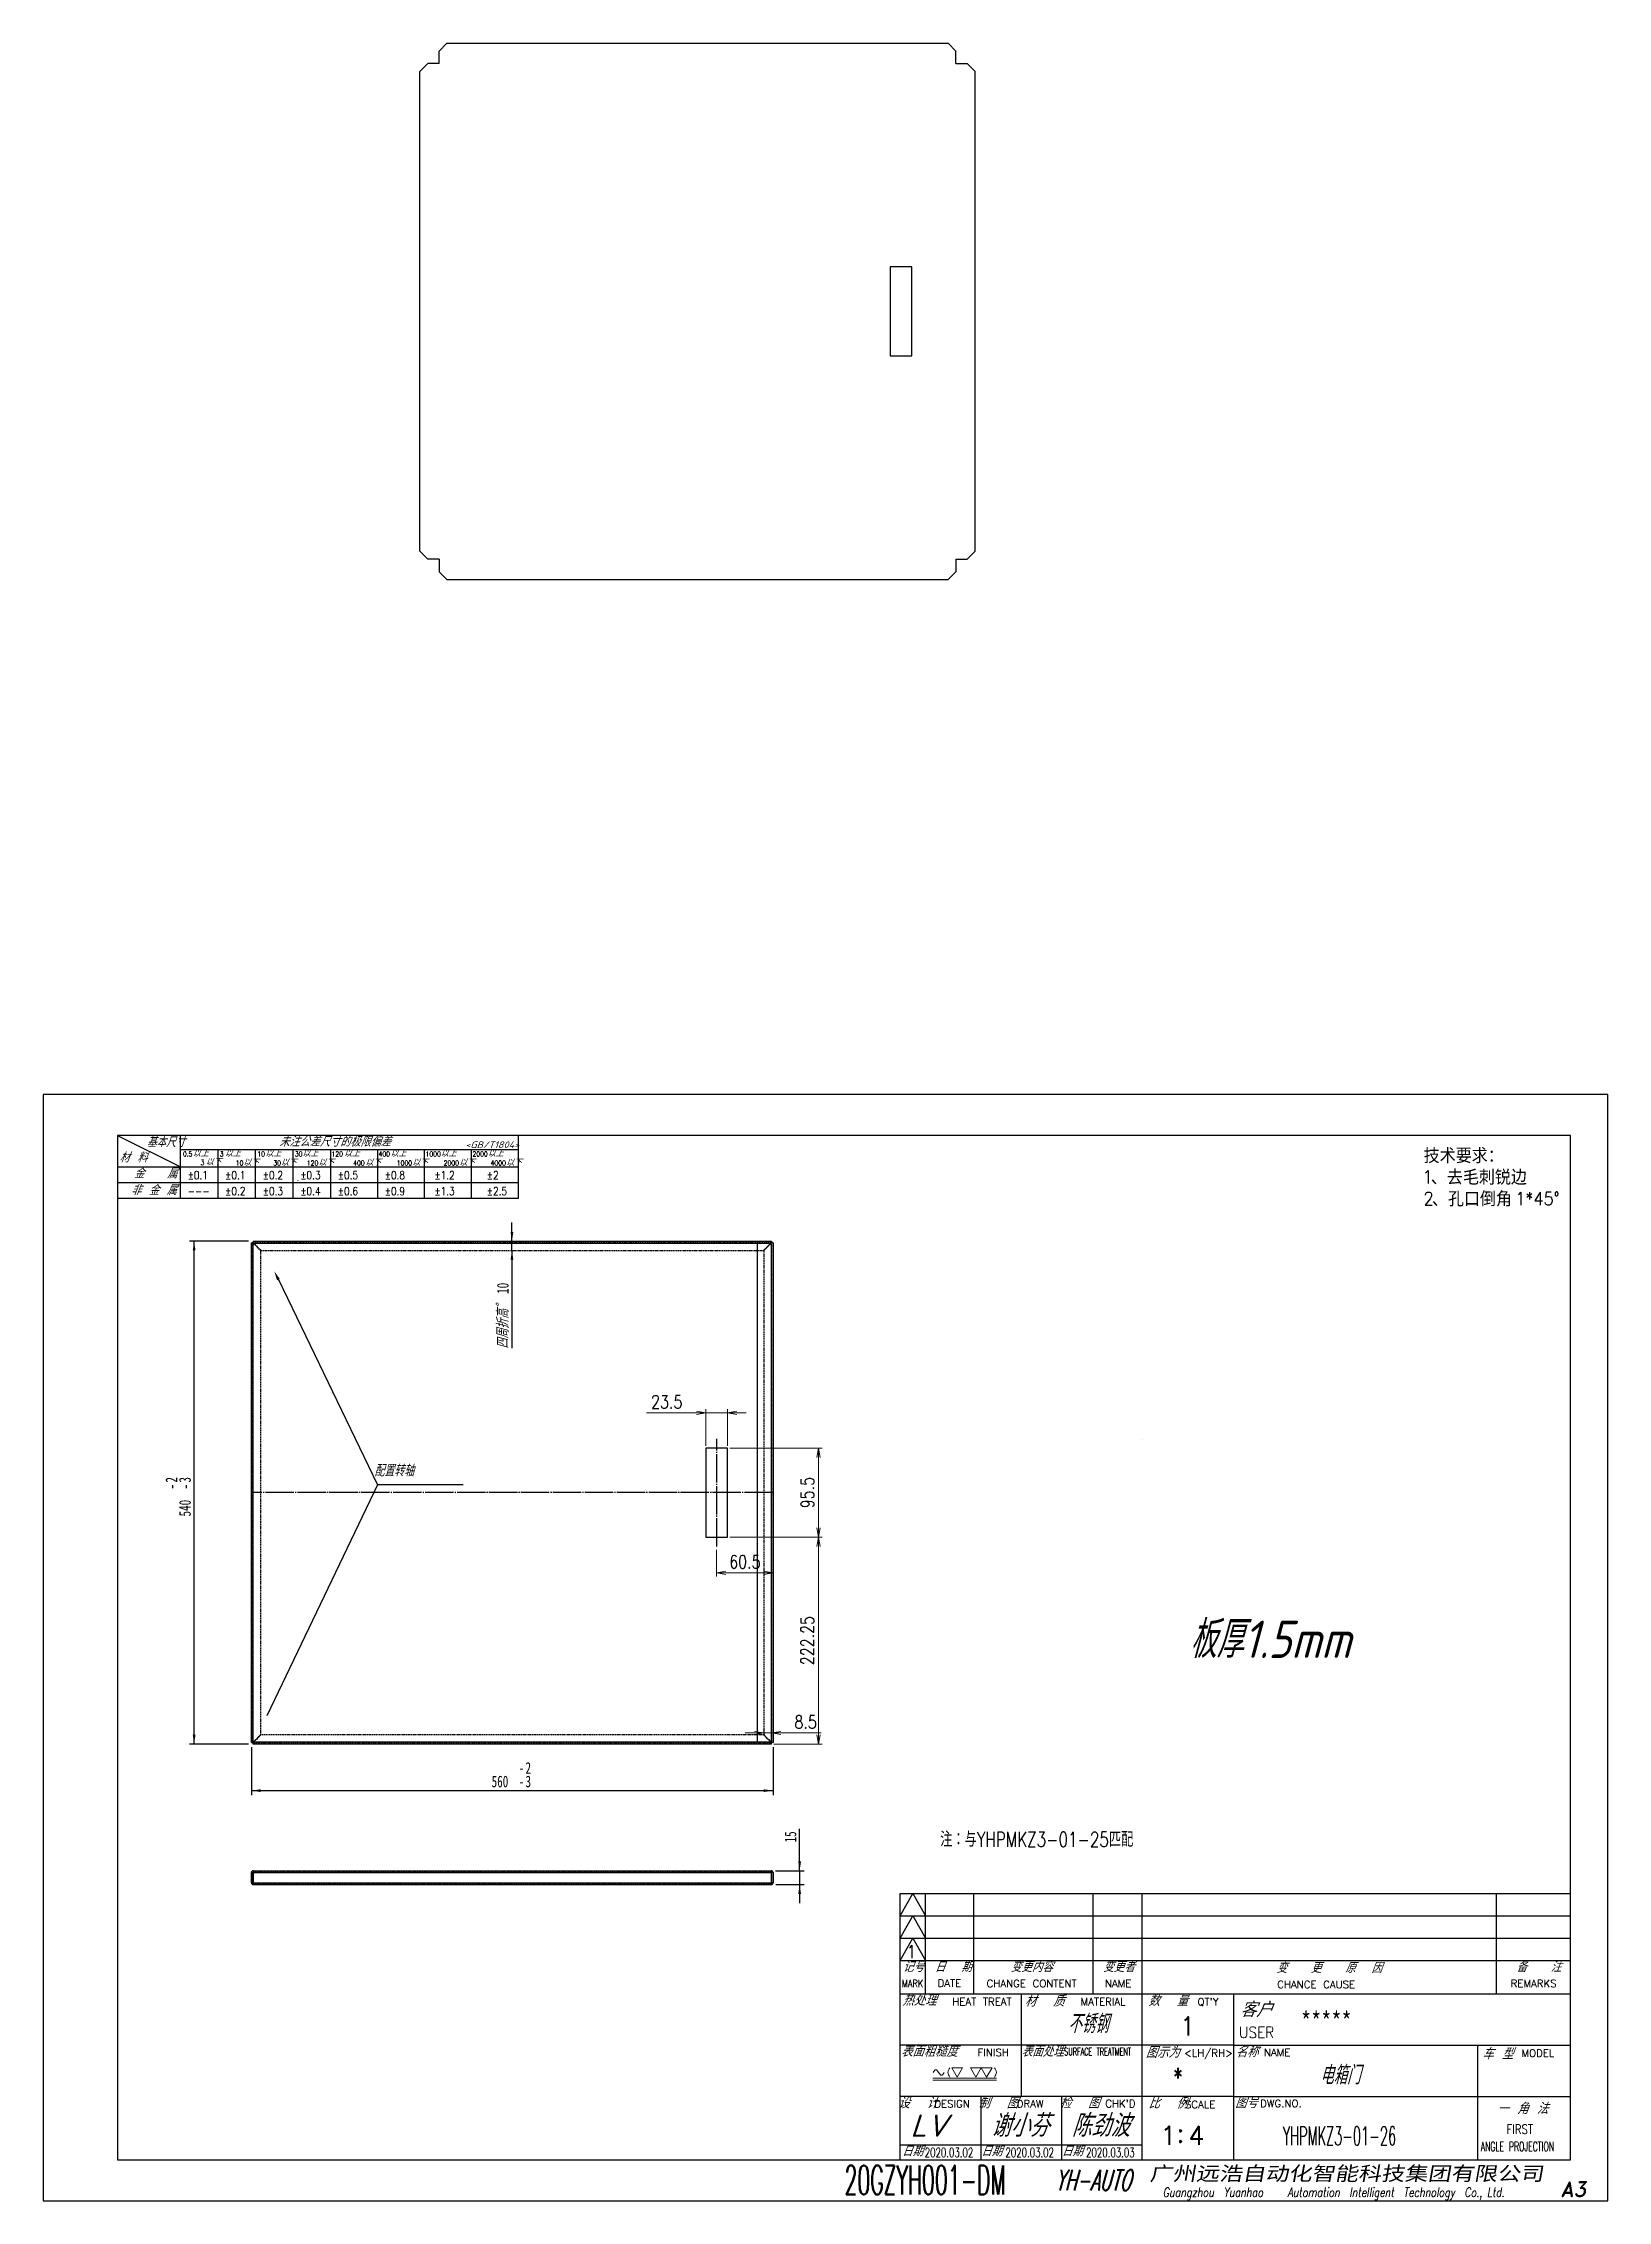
# Model space of a CAD drawing. Header units: millimetres. Extents: x 19965 to 21645, y 21419 to 23736.
import ezdxf
from ezdxf.enums import TextEntityAlignment as Align

# ---------------------------------------------------------------- set-up
doc = ezdxf.new("R2010")
doc.units = ezdxf.units.MM
doc.header["$PDMODE"] = 35
for name, pattern in [('SLD-中心线', [34.29, 30.48, -1.27, 1.27, -1.27]), ('SLD-实线', [0]), ('SLD-虚线', [1.905, 1.27, -0.635])]:
    doc.linetypes.add(name, pattern=pattern)
for name, color, linetype in [('0-c', 1, 'Continuous'), ('0-s', 7, 'Continuous'), ('CYLINDER', 141, 'Continuous'), ('图\\M+19E79\\M+195B6\\M+18E9A', 7, 'Continuous'), ('标注', 5, 'Continuous')]:
    doc.layers.add(name, color=color, linetype=linetype)
doc.layers.add('DIM', color=3, linetype='Continuous', lineweight=20)
doc.layers.add('标注线', color=3, linetype='Continuous', lineweight=25)
doc.styles.add('DIM', font='romans.shx', dxfattribs={"width": 0.8, "bigfont": 'bigfont.shx'})
doc.styles.add('GB', font='gbeitc.shx', dxfattribs={"bigfont": 'gbcbig.shx'})
doc.styles.add('hzdkt', font='simplex.shx')
doc.styles.add('SLDTEXTSTYLE0', font='TXT', dxfattribs={"width": 0.7, "bigfont": 'bigfont'})
doc.styles.add('SLDTEXTSTYLE2', font='TXT', dxfattribs={"width": 0.7})
doc.styles.get("Standard").update_dxf_attribs({"font": 'txt.shx', "width": 0.8, "oblique": 20, "bigfont": 'bigfont.shx'})
doc.styles.add('宋体', font='', dxfattribs={"width": 0.8, "height": 5})
doc.styles.add('标题\\M+18E9A', font='romand.shx', dxfattribs={"oblique": 10, "bigfont": 'bigfont.shx'})
doc.styles.add('标题栏字体', font='romans.shx', dxfattribs={"oblique": 10, "bigfont": 'bigfont.shx'})
doc.styles.get('宋体').set_extended_font_data('SimSun')
doc.dimstyles.new('YH 1-4', dxfattribs={"dimscale": 4, "dimtxt": 3.5, "dimasz": 2.5, "dimexe": 1, "dimexo": 0.625, "dimgap": 1.2, "dimtad": 3, "dimdsep": 46, "dimtxsty": 'DIM', "dimblk": 'OPEN', "dimcen": 0, "dimclrd": 8, "dimclre": 8, "dimclrt": 2, "dimazin": 2, "dimtfac": 0.5, "dimtmove": 0, "dimatfit": 3, "dimldrblk": 'OPEN', "dimfxl": 0, "dimtolj": 2, "dimlwd": 13, "dimlwe": 13, "dimarcsym": 0})

# ---------------------------------------------------------------- blocks, each defined once
blk = doc.blocks.new('_Open')
at = {"color": 0, "linetype": 'ByBlock', "lineweight": -2}
for p, q in [((-1, 0.17), (0, 0)), ((-1, -0.17), (0, 0)), ((0, 0), (-1, 0))]:
    blk.add_line(p, q, dxfattribs=at)
blk = doc.blocks.new('*D1')
at = {"layer": 'CYLINDER', "color": 8, "lineweight": 13, "transparency": 16777216}
for p, q in [((18536.2, 4487.9), (18635.2, 4487.9)), ((18631.2, 4402.4), (18631.2, 4477.9)), ((18536.2, 4392.4), (18635.2, 4392.4))]:
    blk.add_line(p, q, dxfattribs=at)
at = {"layer": 'Defpoints', "color": 0, "transparency": 16777216}
for p in [(18533.7, 4487.9), (18631.2, 4487.9), (18533.7, 4392.4)]:
    blk.add_point(p, dxfattribs=at)
at = {"layer": 'CYLINDER', "color": 8, "lineweight": 13, "transparency": 16777216, "xscale": 10, "yscale": 10, "zscale": 10}
for p, rotation in [((18631.2, 4487.9), 90), ((18631.2, 4392.4), 270)]:
    blk.add_blockref('_Open', p, dxfattribs=dict(at, rotation=rotation))
at = {"layer": 'CYLINDER', "color": 2, "transparency": 16777216, "insert": (18619.4, 4440.2), "char_height": 14, "attachment_point": 5, "rotation": 90, "style": 'DIM'}
blk.add_mtext('\\A2;95.5', dxfattribs=at)
blk = doc.blocks.new('*D2')
at = {"layer": 'CYLINDER', "color": 8, "lineweight": 13, "transparency": 16777216}
for p, q in [((18536.2, 4392.4), (18635.2, 4392.4)), ((18631.2, 4382.4), (18631.2, 4180.2)), ((18583.2, 4170.2), (18635.2, 4170.2))]:
    blk.add_line(p, q, dxfattribs=at)
at = {"layer": 'Defpoints', "color": 0, "transparency": 16777216}
for p in [(18533.7, 4392.4), (18580.7, 4170.2), (18631.2, 4170.2)]:
    blk.add_point(p, dxfattribs=at)
at = {"layer": 'CYLINDER', "color": 8, "lineweight": 13, "transparency": 16777216, "xscale": 10, "yscale": 10, "zscale": 10}
for p, rotation in [((18631.2, 4392.4), 90), ((18631.2, 4170.2), 270)]:
    blk.add_blockref('_Open', p, dxfattribs=dict(at, rotation=rotation))
at = {"layer": 'CYLINDER', "color": 2, "transparency": 16777216, "insert": (18619.4, 4281.3), "char_height": 14, "attachment_point": 5, "rotation": 90, "style": 'DIM'}
blk.add_mtext('\\A2;222.25', dxfattribs=at)
blk = doc.blocks.new('*D3')
at = {"layer": 'CYLINDER', "color": 8, "lineweight": 13, "transparency": 16777216}
for p, q in [((18521.9, 4378.7), (18521.9, 4350)), ((18582.4, 4372.2), (18582.4, 4350)), ((18531.9, 4354), (18572.4, 4354))]:
    blk.add_line(p, q, dxfattribs=at)
at = {"layer": 'Defpoints', "color": 0, "transparency": 16777216}
for p in [(18521.9, 4381.2), (18582.4, 4374.7), (18582.4, 4354)]:
    blk.add_point(p, dxfattribs=at)
at = {"layer": 'CYLINDER', "color": 8, "lineweight": 13, "transparency": 16777216, "xscale": 10, "yscale": 10, "zscale": 10, "rotation": 180}
blk.add_blockref('_Open', (18521.9, 4354), dxfattribs=at)
at = {"layer": 'CYLINDER', "color": 8, "lineweight": 13, "transparency": 16777216, "xscale": 10, "yscale": 10, "zscale": 10}
blk.add_blockref('_Open', (18582.4, 4354), dxfattribs=at)
at = {"layer": 'CYLINDER', "color": 2, "transparency": 16777216, "insert": (18552.2, 4365.8), "char_height": 14, "attachment_point": 5, "style": 'DIM'}
blk.add_mtext('\\A2;60.5', dxfattribs=at)
blk = doc.blocks.new('*D4')
at = {"layer": 'CYLINDER', "color": 8, "lineweight": 13, "transparency": 16777216}
for p, q in [((18500.2, 4525.8), (18446.4, 4525.8)), ((18510.2, 4490.4), (18510.2, 4529.8)), ((18533.7, 4525.8), (18510.2, 4525.8)), ((18533.7, 4490.4), (18533.7, 4529.8)), ((18543.7, 4525.8), (18553.7, 4525.8))]:
    blk.add_line(p, q, dxfattribs=at)
at = {"layer": 'Defpoints', "color": 0, "transparency": 16777216}
for p in [(18533.7, 4525.8), (18510.2, 4487.9), (18533.7, 4487.9)]:
    blk.add_point(p, dxfattribs=at)
at = {"layer": 'CYLINDER', "color": 8, "lineweight": 13, "transparency": 16777216, "xscale": 10, "yscale": 10, "zscale": 10}
blk.add_blockref('_Open', (18510.2, 4525.8), dxfattribs=at)
at = {"layer": 'CYLINDER', "color": 8, "lineweight": 13, "transparency": 16777216, "xscale": 10, "yscale": 10, "zscale": 10, "rotation": 180}
blk.add_blockref('_Open', (18533.7, 4525.8), dxfattribs=at)
at = {"layer": 'CYLINDER', "color": 2, "transparency": 16777216, "insert": (18468.3, 4537.6), "char_height": 14, "attachment_point": 5, "style": 'DIM'}
blk.add_mtext('\\A2;23.5', dxfattribs=at)
blk = doc.blocks.new('*D7')
at = {"layer": '0-c', "color": 8, "lineweight": 13, "transparency": 16777216}
for p, q in [((20728.3, 21921.8), (20718.3, 21921.8)), ((20738.3, 21922.5), (20738.3, 21925.8)), ((20738.3, 21921.8), (20746.8, 21921.8)), ((20746.8, 21922.5), (20746.8, 21925.8)), ((20756.8, 21921.8), (20799.9, 21921.8))]:
    blk.add_line(p, q, dxfattribs=at)
at = {"layer": 'Defpoints', "color": 0, "transparency": 16777216}
for p in [(20738.3, 21920), (20746.8, 21921.8), (20746.8, 21920)]:
    blk.add_point(p, dxfattribs=at)
at = {"layer": '0-c', "color": 8, "lineweight": 13, "transparency": 16777216, "xscale": 10, "yscale": 10, "zscale": 10}
blk.add_blockref('_Open', (20738.3, 21921.8), dxfattribs=at)
at = {"layer": '0-c', "color": 8, "lineweight": 13, "transparency": 16777216, "xscale": 10, "yscale": 10, "zscale": 10, "rotation": 180}
blk.add_blockref('_Open', (20746.8, 21921.8), dxfattribs=at)
at = {"layer": '0-c', "color": 2, "transparency": 16777216, "insert": (20783.3, 21933.6), "char_height": 14, "attachment_point": 5, "style": 'DIM'}
blk.add_mtext('\\A2;8.5', dxfattribs=at)

msp = doc.modelspace()

# ---------------------------------------------------------------- linework, layer by layer
at = {"color": 7, "linetype": 'SLD-实线'}
for p, q in [((20897.452, 23495.956), (20873.952, 23495.956)), ((20873.952, 23495.956), (20873.952, 23400.456)), ((20897.452, 23400.456), (20897.452, 23495.956)), ((20873.952, 23400.456), (20897.452, 23400.456)), ((20190.291, 22447.843), (20188.291, 22448.166)), ((20188.291, 22448.166), (20189.791, 22448.166)), ((20188.291, 21911.52), (20188.291, 22448.166)), ((20190.291, 22447.843), (20189.791, 22448.166)), ((20189.968, 22449.843), (20189.968, 22448.343)), ((20189.968, 22449.843), (20190.291, 22447.843)), ((20189.968, 22449.843), (20746.614, 22449.843)), ((20189.968, 22448.343), (20190.291, 22447.843)), ((20190.291, 21911.843), (20190.291, 22447.843)), ((20190.291, 22447.843), (20746.291, 22447.843)), ((20731.291, 22448.166), (20731.291, 21911.52)), ((20746.291, 22447.843), (20746.614, 22449.843)), ((20746.291, 22447.843), (20746.614, 22448.343)), ((20748.291, 22448.166), (20746.291, 22447.843)), ((20746.791, 22448.166), (20746.291, 22447.843)), ((20746.291, 22447.843), (20746.291, 21911.843)), ((20746.614, 22449.843), (20746.614, 22448.343)), ((20748.291, 22448.166), (20746.791, 22448.166)), ((20748.291, 22448.166), (20748.291, 21911.52)), ((20699.541, 22227.593), (20676.041, 22227.593)), ((20676.041, 22227.593), (20676.041, 22132.093)), ((20699.541, 22132.093), (20699.541, 22227.593)), ((20676.041, 22132.093), (20699.541, 22132.093)), ((20188.291, 21911.52), (20190.291, 21911.843)), ((20188.291, 21911.52), (20189.791, 21911.52)), ((20189.791, 21911.52), (20190.291, 21911.843)), ((20190.291, 21911.843), (20189.968, 21909.843)), ((20190.291, 21911.843), (20189.968, 21911.343)), ((20189.968, 21909.843), (20189.968, 21911.343)), ((20746.614, 21909.843), (20189.968, 21909.843)), ((20746.291, 21911.843), (20190.291, 21911.843)), ((20746.614, 21911.343), (20746.291, 21911.843)), ((20746.614, 21909.843), (20746.291, 21911.843)), ((20746.291, 21911.843), (20748.291, 21911.52)), ((20746.291, 21911.843), (20746.791, 21911.52)), ((20746.614, 21909.843), (20746.614, 21911.343)), ((20748.291, 21911.52), (20746.791, 21911.52)), ((20188.291, 21760.895), (20188.291, 21771.895)), ((20188.291, 21771.895), (20189.791, 21771.895)), ((20188.291, 21760.895), (20189.791, 21760.895)), ((20189.791, 21760.895), (20189.791, 21771.895)), ((20189.968, 21771.895), (20746.614, 21771.895)), ((20189.968, 21771.895), (20189.968, 21760.895)), ((20189.968, 21760.895), (20746.614, 21760.895)), ((20190.291, 21773.895), (20190.291, 21773.766)), ((20190.468, 21773.895), (20190.291, 21773.895)), ((20190.291, 21758.895), (20746.291, 21758.895)), ((20190.468, 21773.895), (20746.114, 21773.895)), ((20746.291, 21773.895), (20746.114, 21773.895)), ((20746.291, 21773.895), (20746.291, 21773.766)), ((20746.614, 21760.895), (20746.614, 21771.895)), ((20748.291, 21771.895), (20746.791, 21771.895)), ((20746.791, 21771.895), (20746.791, 21760.895)), ((20748.291, 21760.895), (20746.791, 21760.895)), ((20748.291, 21771.895), (20748.291, 21760.895))]:
    msp.add_line(p, q, dxfattribs=at)
at = {"color": 7, "linetype": 'SLD-虚线'}
for p, q in [((20190.291, 22447.666), (20188.291, 22448.166)), ((20189.791, 21911.52), (20189.791, 22448.166)), ((20190.291, 22447.666), (20189.791, 22448.166)), ((20189.968, 22449.843), (20190.468, 22447.843)), ((20189.968, 22448.343), (20746.614, 22448.343)), ((20189.968, 22448.343), (20190.468, 22447.843)), ((20198.291, 22439.666), (20190.291, 22447.666)), ((20190.468, 22447.843), (20198.468, 22439.843)), ((20198.291, 21920.02), (20198.291, 22439.666)), ((20198.468, 22439.843), (20738.114, 22439.843)), ((20738.114, 22439.843), (20746.114, 22447.843)), ((20746.291, 22447.666), (20738.291, 22439.666)), ((20738.291, 22439.666), (20738.291, 21920.02)), ((20746.114, 22447.843), (20746.614, 22449.843)), ((20746.114, 22447.843), (20746.614, 22448.343)), ((20746.791, 22448.166), (20746.291, 22447.666)), ((20748.291, 22448.166), (20746.291, 22447.666)), ((20746.791, 22448.166), (20746.791, 21911.52)), ((20190.291, 21912.02), (20198.291, 21920.02)), ((20198.468, 21919.843), (20190.468, 21911.843)), ((20738.114, 21919.843), (20198.468, 21919.843)), ((20746.114, 21911.843), (20738.114, 21919.843)), ((20738.291, 21920.02), (20746.291, 21912.02)), ((20188.291, 21911.52), (20190.291, 21912.02)), ((20189.791, 21911.52), (20190.291, 21912.02)), ((20190.468, 21911.843), (20189.968, 21911.343)), ((20190.468, 21911.843), (20189.968, 21909.843)), ((20746.614, 21911.343), (20189.968, 21911.343)), ((20746.614, 21911.343), (20746.114, 21911.843)), ((20746.614, 21909.843), (20746.114, 21911.843)), ((20746.291, 21912.02), (20746.791, 21911.52)), ((20746.291, 21912.02), (20748.291, 21911.52)), ((20190.291, 21773.766), (20190.291, 21772.395)), ((20190.468, 21772.395), (20190.291, 21772.395)), ((20190.291, 21760.395), (20746.291, 21760.395)), ((20190.291, 21758.895), (20190.291, 21760.395)), ((20190.468, 21773.895), (20190.468, 21772.395)), ((20190.468, 21772.395), (20746.114, 21772.395)), ((20198.291, 21773.895), (20198.291, 21772.395)), ((20198.468, 21773.895), (20198.468, 21772.395)), ((20679.291, 21760.395), (20679.291, 21758.895)), ((20716.291, 21760.395), (20716.291, 21758.895)), ((20738.114, 21773.895), (20738.114, 21772.395)), ((20738.291, 21773.895), (20738.291, 21772.395)), ((20746.114, 21773.895), (20746.114, 21772.395)), ((20746.291, 21772.395), (20746.114, 21772.395)), ((20746.291, 21773.766), (20746.291, 21772.395)), ((20746.291, 21758.895), (20746.291, 21760.395))]:
    msp.add_line(p, q, dxfattribs=at)
at = {"color": 7, "linetype": 'SLD-实线'}
for centre, radius, start, end in [((20190.291, 21771.895), 2, 90, 180), ((20190.291, 21760.895), 2, 180, 270), ((20190.291, 21771.895), 0.5, 128.85201, 180), ((20190.291, 21760.895), 0.5, 180, 230.635108), ((20746.291, 21771.895), 2, 0, 90), ((20746.291, 21760.895), 2, 270, 0), ((20746.291, 21771.895), 0.5, 0, 51.14799), ((20746.291, 21760.895), 0.5, 309.364892, 0)]:
    msp.add_arc(centre, radius, start, end, dxfattribs=at)
at = {"color": 7, "linetype": 'SLD-虚线'}
for centre, start, end in [((20190.468, 21771.895), 90, 180), ((20190.291, 21760.895), 230.635108, 270), ((20190.291, 21771.895), 90, 128.85201), ((20746.114, 21771.895), 0, 90), ((20746.291, 21771.895), 51.14799, 90), ((20746.291, 21760.895), 270, 309.364892)]:
    msp.add_arc(centre, 0.5, start, end, dxfattribs=at)
at = {"color": 7, "linetype": 'SLD-实线'}
for centre, ratio, start_param, end_param in [((20190.468, 21771.895), 0.25, 0, 1.57079633), ((20190.291, 21760.895), 0.16161165, 1.57079633, 3.14159265), ((20746.114, 21771.895), 0.25, 4.71238898, 6.28318531), ((20746.291, 21760.895), 0.16161165, 3.14159265, 4.71238898)]:
    msp.add_ellipse(centre, major_axis=(0, 2), ratio=ratio, start_param=start_param, end_param=end_param, dxfattribs=at)
at = {"color": 7, "linetype": 'SLD-虚线'}
for centre, start_param, end_param in [((20190.291, 21760.895), 1.57079633, 3.14159265), ((20746.291, 21760.895), 3.14159265, 4.71238898)]:
    msp.add_ellipse(centre, major_axis=(0, 0.5), ratio=0.64644661, start_param=start_param, end_param=end_param, dxfattribs=at)
at = {"layer": '0-s'}
for p, q in [((20389.702, 23727.706), (20398.202, 23736.206)), ((20389.702, 23714.206), (20389.702, 23727.706)), ((20398.202, 23736.206), (20936.202, 23736.206)), ((20944.702, 23727.706), (20936.202, 23736.206)), ((20944.702, 23714.206), (20944.702, 23727.706)), ((20377.702, 23714.206), (20369.202, 23705.706)), ((20369.202, 23190.706), (20369.202, 23705.706)), ((20389.702, 23714.206), (20377.702, 23714.206)), ((20944.702, 23714.206), (20956.702, 23714.206)), ((20956.702, 23714.206), (20965.202, 23705.706)), ((20965.202, 23190.706), (20965.202, 23705.706)), ((20377.702, 23182.206), (20369.202, 23190.706)), ((20389.702, 23182.206), (20377.702, 23182.206)), ((20389.702, 23182.206), (20389.702, 23168.706)), ((20389.702, 23168.706), (20398.202, 23160.206)), ((20944.702, 23168.706), (20936.202, 23160.206)), ((20944.702, 23182.206), (20944.702, 23168.706)), ((20944.702, 23182.206), (20956.702, 23182.206)), ((20956.702, 23182.206), (20965.202, 23190.706)), ((20398.202, 23160.206), (20936.202, 23160.206))]:
    msp.add_line(p, q, dxfattribs=at)
at = {"layer": 'CYLINDER', "color": 8, "lineweight": 13}
msp.add_line((20748.291, 22122.536), (20748.291, 22112.353), dxfattribs=at)
at = {"layer": 'Defpoints', "linetype": 'Continuous'}
for p, q in [((19964.627, 22607.38), (19964.627, 21419.38)), ((21644.627, 22607.38), (19964.627, 22607.38)), ((21644.627, 21419.38), (21644.627, 22607.38)), ((19964.627, 21419.38), (21644.627, 21419.38))]:
    msp.add_line(p, q, dxfattribs=at)
at = {"layer": 'DIM'}
for p, q in [((20919.95, 21551.116), (20988.105, 21551.116)), ((20919.95, 21549.116), (20988.105, 21549.116)), ((20940.332, 21562.222), (20951.879, 21562.222)), ((20946.105, 21552.222), (20940.332, 21562.222)), ((20951.879, 21562.222), (20946.105, 21552.222)), ((20960.332, 21562.222), (20971.879, 21562.222)), ((20966.105, 21552.222), (20960.332, 21562.222)), ((20971.879, 21562.222), (20966.105, 21552.222)), ((20977.652, 21552.222), (20971.879, 21562.222)), ((20971.879, 21562.222), (20983.426, 21562.222)), ((20983.426, 21562.222), (20977.652, 21552.222))]:
    msp.add_line(p, q, dxfattribs=at)
for points in [[(20920.105, 21557.222), (20923.105, 21560.222), (20926.105, 21557.222), (20929.105, 21554.222), (20932.105, 21557.222)], [(20938.105, 21562.222), (20936.105, 21557.222), (20938.105, 21552.222)], [(20986.105, 21562.222), (20988.105, 21557.222), (20986.105, 21552.222)]]:
    msp.add_spline(points, degree=3, dxfattribs=at)
at = {"layer": '图\\M+19E79\\M+195B6\\M+18E9A', "linetype": 'Continuous'}
for p, q in [((20044.627, 22563.38), (20044.627, 21463.38)), ((21604.627, 22563.38), (20044.627, 22563.38)), ((21604.627, 21463.38), (21604.627, 22563.38)), ((20044.627, 21463.38), (21604.627, 21463.38))]:
    msp.add_line(p, q, dxfattribs=at)
at = {"layer": '图\\M+19E79\\M+195B6\\M+18E9A', "color": 9}
for p, q in [((20044.627, 22563.38), (20112.147, 22529.54)), ((20112.147, 22496.18), (20112.147, 22563.38)), ((20112.147, 22548.26), (20475.027, 22548.26)), ((20152.467, 22496.18), (20152.467, 22548.26)), ((20192.787, 22496.18), (20192.787, 22548.26)), ((20233.107, 22496.18), (20233.107, 22548.26)), ((20273.427, 22496.18), (20273.427, 22548.26)), ((20323.827, 22496.18), (20323.827, 22548.26)), ((20374.227, 22496.18), (20374.227, 22548.26)), ((20424.627, 22496.18), (20424.627, 22548.26)), ((20475.027, 22496.18), (20475.027, 22563.38)), ((20044.627, 22529.54), (20475.027, 22529.54)), ((20044.627, 22512.86), (20475.027, 22512.86)), ((20044.627, 22496.18), (20475.027, 22496.18)), ((20884.627, 21749.38), (21604.627, 21749.38)), ((20884.627, 21725.38), (20898.343, 21749.38)), ((20898.343, 21749.38), (20912.059, 21725.38)), ((20912.059, 21641.38), (20912.059, 21749.38)), ((20964.059, 21641.38), (20964.059, 21749.38)), ((21092.059, 21641.38), (21092.059, 21749.38)), ((21524.627, 21749.38), (21524.627, 21641.38)), ((20884.627, 21725.38), (21604.627, 21725.38)), ((20884.627, 21701.38), (20898.343, 21725.38)), ((20898.343, 21725.38), (20912.059, 21701.38)), ((20884.627, 21701.38), (21604.627, 21701.38)), ((20884.627, 21677.38), (20898.343, 21701.38)), ((20898.343, 21701.38), (20912.059, 21677.38)), ((20884.627, 21677.38), (21604.627, 21677.38)), ((20884.627, 21677.38), (21604.627, 21677.38)), ((21604.627, 21641.38), (20884.627, 21641.38)), ((21014.627, 21641.38), (21014.627, 21586.38)), ((21242.627, 21641.38), (21242.627, 21463.38)), ((21242.627, 21586.38), (20884.627, 21586.38)), ((21014.627, 21586.38), (21014.627, 21531.38)), ((21242.627, 21586.38), (21604.627, 21586.38)), ((21504.627, 21586.38), (21504.627, 21463.38)), ((21242.627, 21531.38), (20884.627, 21531.38)), ((20971.347, 21531.38), (20971.347, 21463.38)), ((21057.987, 21531.38), (21057.987, 21463.38)), ((21242.627, 21531.38), (21604.627, 21531.38)), ((20884.627, 21479.38), (21144.627, 21479.38))]:
    msp.add_line(p, q, dxfattribs=at)
at = {"layer": '图\\M+19E79\\M+195B6\\M+18E9A', "color": 9, "linetype": 'Continuous'}
for p, q in [((20884.627, 21463.38), (20884.627, 21749.38)), ((21144.627, 21463.38), (21144.627, 21749.38)), ((20949.346, 21662.238), (20949.346, 21662.238)), ((20949.346, 21662.238), (20949.346, 21662.238)), ((20949.346, 21662.238), (20949.346, 21662.238)), ((21562.488, 21573.064), (21562.488, 21573.064))]:
    msp.add_line(p, q, dxfattribs=at)
at = {"layer": '图\\M+19E79\\M+195B6\\M+18E9A', "color": 7}
msp.add_line((21604.627, 21641.38), (20884.627, 21641.38), dxfattribs=at)
at = {"layer": '标注', "color": 179, "linetype": 'SLD-实线'}
for p, q in [((20238.082, 22515.284), (20238.082, 22515.142)), ((21145.079, 22236.573), (21145.079, 22236.478))]:
    msp.add_line(p, q, dxfattribs=at)
at = {"layer": '标注'}
for p, q in [((20467.985, 22449.843), (20467.985, 22469.843)), ((20184.968, 22449.843), (20121.717, 22449.843)), ((20126.717, 21909.843), (20126.717, 22449.843)), ((20467.985, 22439.843), (20467.985, 22449.843)), ((20467.985, 22439.843), (20467.985, 22335.03)), ((20217.173, 22408.546), (20323.766, 22188.194)), ((20323.766, 22188.194), (20204.699, 21940.037)), ((20184.968, 21909.843), (20121.717, 21909.843)), ((20188.291, 21906.52), (20188.291, 21854.843)), ((20748.291, 21906.52), (20748.291, 21854.843)), ((20188.291, 21859.843), (20748.291, 21859.843)), ((20776.851, 21773.895), (20776.851, 21818.74)), ((20751.114, 21773.895), (20781.851, 21773.895)), ((20751.291, 21758.895), (20781.851, 21758.895)), ((20776.851, 21773.895), (20776.851, 21758.895)), ((20776.851, 21758.895), (20776.851, 21738.895))]:
    msp.add_line(p, q, dxfattribs=at)
at = {"layer": '标注', "linetype": 'SLD-中心线'}
for p, q in [((20687.791, 22122.093), (20687.791, 22237.593)), ((20748.114, 22179.843), (20188.468, 22179.843))]:
    msp.add_line(p, q, dxfattribs=at)
at = {"layer": '标注', "color": 0}
msp.add_line((20415.701, 22188.194), (20323.766, 22188.194), dxfattribs=at)
at = {"layer": '标注'}
for points in [[(20467.985, 22449.843), (20469.485, 22459.843), (20466.485, 22459.843)], [(20126.717, 22449.843), (20125.217, 22439.843), (20128.217, 22439.843)], [(20467.985, 22439.843), (20466.485, 22429.843), (20469.485, 22429.843)], [(20215.673, 22407.82), (20212.818, 22417.548), (20218.673, 22409.271)], [(20126.717, 21909.843), (20128.217, 21919.843), (20125.217, 21919.843)], [(20188.291, 21859.843), (20198.291, 21858.343), (20198.291, 21861.343)], [(20748.291, 21859.843), (20738.291, 21861.343), (20738.291, 21858.343)], [(20776.851, 21773.895), (20778.351, 21783.895), (20775.351, 21783.895)], [(20776.851, 21758.895), (20775.351, 21748.895), (20778.351, 21748.895)]]:
    msp.add_solid(points, dxfattribs=at)

# ---------------------------------------------------------------- texts
at = {"layer": '图\\M+19E79\\M+195B6\\M+18E9A', "color": 9}
for s, height, style, width, p in [('材 料', 10.08, 'GB', 1.5, (20046.327, 22534.443)), ('基本尺寸', 10.08, 'GB', 1.2, (20075.981, 22550.896)), ('0.5', 5.4, 'DIM', 0.7, (20114.796, 22540.774)), ('以上', 6.48, 'GB', 1.3, (20125.208, 22540.573)), ('3', 5.4, 'DIM', 0.8, (20154.204, 22540.774)), ('以上', 6.48, 'GB', 1.3, (20159.675, 22540.573)), ('10', 5.4, 'DIM', 0.8, (20194.524, 22540.774)), ('以上', 6.48, 'GB', 1.3, (20203.011, 22540.573)), ('未注公差尺寸的极限偏差', 10.08, 'GB', 1.5, (20217.91, 22551.469)), ('30', 5.4, 'DIM', 0.8, (20234.844, 22540.774)), ('以上', 6.48, 'GB', 1.3, (20242.751, 22540.573)), ('120', 5.4, 'DIM', 0.8, (20274.203, 22540.774)), ('以上', 6.48, 'GB', 1.3, (20287.51, 22540.573)), ('400', 5.4, 'DIM', 0.8, (20324.739, 22540.774)), ('以上', 6.48, 'GB', 1.3, (20337.386, 22540.573)), ('1000', 5.4, 'DIM', 0.8, (20375.14, 22540.774)), ('以上', 6.48, 'GB', 1.3, (20391.324, 22540.573)), ('<GB/T1804>', 7.2, 'GB', 1.3, (20417.77, 22549.722)), ('2000', 5.4, 'DIM', 0.8, (20425.54, 22540.774)), ('以上', 6.48, 'GB', 1.3, (20441.861, 22540.573)), ('金   属', 10.08, 'GB', 1.5, (20061.96, 22517.291)), ('\\M+1817D0.1', 8.82, 'DIM', 0.8, (20119.754, 22516.313)), ('3', 5.4, 'DIM', 0.8, (20133.581, 22531.602)), ('以下', 6.48, 'GB', 1.3, (20139.052, 22531.401)), ('\\M+1817D0.1', 8.82, 'DIM', 0.8, (20160.074, 22516.313)), ('10', 5.4, 'DIM', 0.8, (20171.415, 22531.048)), ('以下', 6.48, 'GB', 1.3, (20179.372, 22530.847)), ('\\M+1817D0.2', 8.82, 'DIM', 0.8, (20200.394, 22516.313)), ('30', 5.4, 'DIM', 0.8, (20211.735, 22531.048)), ('以下', 6.48, 'GB', 1.3, (20219.692, 22530.847)), ('\\M+1817D0.3', 8.82, 'DIM', 0.8, (20240.714, 22516.313)), ('120', 5.4, 'DIM', 0.8, (20247.712, 22531.048)), ('以下', 6.48, 'GB', 1.3, (20260.012, 22530.847)), ('\\M+1817D0.5', 8.82, 'DIM', 0.8, (20281.034, 22516.313)), ('400', 5.4, 'DIM', 0.8, (20297.469, 22531.048)), ('以下', 6.48, 'GB', 1.3, (20310.412, 22530.847)), ('\\M+1817D0.8', 8.82, 'DIM', 0.8, (20331.434, 22516.313)), ('1000', 5.4, 'DIM', 0.8, (20344.297, 22531.048)), ('以下', 6.48, 'GB', 1.3, (20360.812, 22530.847)), ('\\M+1817D1.2', 8.82, 'DIM', 0.8, (20384.701, 22516.313)), ('2000', 5.4, 'DIM', 0.8, (20394.629, 22531.048)), ('以下', 6.48, 'GB', 1.3, (20411.212, 22530.847)), ('\\M+1817D2', 8.82, 'DIM', 0.8, (20441.001, 22516.313)), ('4000', 5.4, 'DIM', 0.8, (20445.029, 22531.048)), ('以下', 6.48, 'GB', 1.3, (20461.612, 22530.847)), ('非 金 属', 10.08, 'GB', 1.5, (20058.757, 22499.351)), ('---', 8.82, 'DIM', 0.8, (20119.754, 22499.158)), ('\\M+1817D0.2', 8.82, 'DIM', 0.8, (20160.074, 22499.158)), ('\\M+1817D0.3', 8.82, 'DIM', 0.8, (20200.394, 22499.158)), ('\\M+1817D0.4', 8.82, 'DIM', 0.8, (20240.714, 22499.158)), ('\\M+1817D0.6', 8.82, 'DIM', 0.8, (20281.034, 22499.158)), ('\\M+1817D0.9', 8.82, 'DIM', 0.8, (20331.434, 22499.158)), ('\\M+1817D1.3', 8.82, 'DIM', 0.8, (20384.701, 22499.158)), ('\\M+1817D2.5', 8.82, 'DIM', 0.8, (20441.001, 22499.158)), ('记号', 11.2, 'GB', 1.4, (20887.516, 21665.111)), ('日  期', 11.2, 'GB', 1.4, (20921.753, 21665.111)), ('变更内容', 11.2, 'GB', 1.4, (21003.364, 21665.111)), ('变更者', 11.2, 'GB', 1.4, (21102.537, 21665.111)), ('变   更   原  因', 11.2, 'GB', 1.4, (21288.688, 21664.1)), ('备   注', 11.2, 'GB', 1.4, (21546.254, 21665.111)), ('热处理', 12, 'GB', 1.4, (20887.047, 21628.87)), ('材  质', 12, 'GB', 1.4, (21018.404, 21627.954)), ('数  量', 12, 'GB', 1.4, (21151, 21628.519)), ('表面粗糙度', 12, 'GB', 1.4, (20885.576, 21574.027)), ('表面处理', 12, 'GB', 1.3, (21015.121, 21574.019)), ('图示为', 12, 'GB', 1.4, (21148.31, 21572.916)), ('名称\u3000', 12, 'GB', 1.4, (21244.838, 21573.61)), ('比  例\u3000', 12, 'GB', 1.4, (21151.068, 21518.48)), ('图号', 12, 'GB', 1.4, (21244.102, 21518.899))]:
    msp.add_text(s, height=height, dxfattribs=dict(at, style=style, width=width)).set_placement(p)
at = {"layer": '图\\M+19E79\\M+195B6\\M+18E9A', "color": 3}
for s, height, style, p in [('板厚1.5mm', 40, 'GB', (21195.205, 22002.304)), ('不锈钢', 20, 'GB', (21064.917, 21599.453)), ('电箱门', 20, 'GB', (21335.414, 21544.453)), ('1', 20, '标题栏字体', (21164.125, 21479.393)), ('4', 20, '标题栏字体', (21194.314, 21479.393))]:
    msp.add_text(s, height=height, dxfattribs=dict(at, style=style)).set_placement(p)
at = {"layer": '图\\M+19E79\\M+195B6\\M+18E9A', "color": 3, "style": '标题栏字体'}
for s, height, width, p in [('1', 14, 0.8, (20892.032, 21679.798)), ('1', 20, 0.8, (21186.451, 21596.985)), ('*', 20, 0.8, (21177.425, 21542.355)), ('YHPMKZ3-01-26', 20, 0.511179, (21295.502, 21479.037)), ('20GZYH001-DM', 31.36, 0.511179, (20825.175, 21426.017)), ('2020.03.02', 10, 0.675202, (20911.188, 21466.321)), ('2020.03.02', 10, 0.675202, (20997.828, 21466.321)), ('2020.03.03', 10, 0.675202, (21084.468, 21466.321))]:
    msp.add_text(s, height=height, dxfattribs=dict(at, width=width)).set_placement(p)
at = {"layer": '图\\M+19E79\\M+195B6\\M+18E9A', "color": 9}
for s, height, width, p in [('MARK', 8, 0.8, (20898.031, 21648.752)), ('USER', 12, 0.9, (21267.497, 21594.286))]:
    msp.add_text(s, height=height, dxfattribs=dict(at, width=width)).set_placement(p, align=Align.CENTER)
for s, p in [('DATE', (20937.655, 21649.048)), ('CHANGE CONTENT', (21025.972, 21648.752)), ('HEAT TREAT', (20972.643, 21629.227)), ('MATERIAL', (21102.643, 21629.227)), ('FINISH', (20984.704, 21574.751))]:
    msp.add_text(s, height=8, dxfattribs=at).set_placement(p, align=Align.CENTER)
for s, p in [('NAME', (21118.881, 21652.752)), ('CHANCE CAUSE', (21331.447, 21651.741)), ('REMARKS', (21564.934, 21652.752)), ('MODEL', (21569.476, 21577.982))]:
    msp.add_text(s, height=8, dxfattribs=at).set_placement(p, align=Align.MIDDLE)
for s, p in [("QT'Y ", (21204.013, 21629.111)), ('<LH/RH>', (21189.781, 21574.111)), ('NAME', (21275.374, 21574.751)), (' DESIGN', (20914.365, 21519.433)), (' DRAW', (21002.908, 21519.635)), ("CHK'D", (21104.997, 21519.734)), ('SCALE', (21190.595, 21518.916)), ('DWG.NO.', (21271.304, 21519.96))]:
    msp.add_text(s, height=8, dxfattribs=at).set_placement(p)
at = {"layer": '图\\M+19E79\\M+195B6\\M+18E9A', "color": 9, "style": 'GB'}
for s, height, width, p in [('客户', 16, 1.5, (21266.626, 21616.752)), ('设  计', 12, 1.4, (20903.839, 21518.635)), ('制  图', 12, 1.4, (20989.794, 21518.635)), ('检  图', 12, 1.4, (21077.108, 21518.635)), ('一 角 法', 12, 1.4, (21552.981, 21512.542)), ('日期', 11.2, 1.4, (20897.778, 21467.227)), ('日期', 11.2, 1.4, (20982.725, 21467.227)), ('日期', 11.2, 1.4, (21069.365, 21467.227))]:
    msp.add_text(s, height=height, dxfattribs=dict(at, width=width)).set_placement(p, align=Align.CENTER)
at = {"layer": '图\\M+19E79\\M+195B6\\M+18E9A', "color": 3, "lineweight": -3}
for s, height, style, width, p in [('*****', 20, '宋体', 0.8, (21315.142, 21602.106)), ('LV', 24, 'GB', 1.2, (20895.521, 21488.158)), ('谢小芬', 24, 'GB', 1.2, (20982.161, 21488.158)), ('陈劲波', 24, 'GB', 1.2, (21068.801, 21488.158))]:
    msp.add_text(s, height=height, dxfattribs=dict(at, style=style, width=width)).set_placement(p)
at = {"layer": '图\\M+19E79\\M+195B6\\M+18E9A', "color": 9}
for s, height, width, p in [('SURFACE TREATMENT', 8, 0.6, (21060.935, 21575.62)), ('FIRST', 10, 0.800645, (21535.836, 21491.273)), ('ANGLE PROJECTION', 10, 0.6, (21508.214, 21472.713))]:
    msp.add_text(s, height=height, dxfattribs=dict(at, width=width)).set_placement(p)
at = {"layer": '图\\M+19E79\\M+195B6\\M+18E9A', "color": 9, "style": 'GB', "width": 1.4}
msp.add_text('车 型', height=12, dxfattribs=at).set_placement((21526.15, 21577.982), align=Align.MIDDLE)
at = {"layer": '图\\M+19E79\\M+195B6\\M+18E9A', "color": 9, "style": '标题栏字体'}
msp.add_text(':', height=20, dxfattribs=at).set_placement((21181.607, 21482.158))
at = {"layer": '图\\M+19E79\\M+195B6\\M+18E9A', "color": 7, "lineweight": -3, "style": '宋体', "oblique": 10, "width": 1.2}
msp.add_text('广州远浩自动化智能科技集团有限公司', height=15.2, dxfattribs=at).set_placement((21152.481, 21441.184))
at = {"layer": '图\\M+19E79\\M+195B6\\M+18E9A', "color": 7, "style": '标题\\M+18E9A'}
for s, height, oblique, width, p in [('YH-AUTO', 22, 15, 0.6, (21092.005, 21441.586)), ('Guangzhou  Yuanhao   Automation  Intelligent  Technology  Co., Ltd.', 10, 10, 0.75, (21350.201, 21427.121))]:
    msp.add_text(s, height=height, dxfattribs=dict(at, oblique=oblique, width=width)).set_placement(p, align=Align.MIDDLE)
at = {"layer": '图\\M+19E79\\M+195B6\\M+18E9A', "color": 7, "style": '标题\\M+18E9A', "oblique": 10}
msp.add_text('A3', height=16, dxfattribs=at).set_placement((21607.822, 21431.944), align=Align.MIDDLE)
at = {"layer": '标注', "style": 'SLDTEXTSTYLE2', "width": 0.7}
for s, p in [('10', (20464.372, 22393.225)), ('2', (20108.555, 22190.603)), ('3', (20123.104, 22190.603)), ('-', (20108.555, 22183.329)), ('-', (20123.104, 22183.329)), ('540', (20123.104, 22154.232)), ('15', (20773.238, 21804.191))]:
    msp.add_text(s, height=12.5, rotation=90, dxfattribs=at).set_placement(p)
at = {"layer": '标注', "style": 'GB'}
msp.add_text('四周折高ﾟ', height=12.5, rotation=90, dxfattribs=at).set_placement((20464.372, 22334.447))
at = {"layer": '标注', "color": 0, "style": 'GB'}
msp.add_text('配置转轴', height=12.5, dxfattribs=at).set_placement((20320.156, 22197.283))
at = {"layer": '标注'}
for s, height, style, width, p in [('560', 12.5, 'SLDTEXTSTYLE2', 0.7, (20446.162, 21863.457)), ('-', 12.5, 'SLDTEXTSTYLE2', 0.7, (20475.259, 21878.005)), ('3', 12.5, 'SLDTEXTSTYLE2', 0.7, (20482.534, 21863.457)), ('2', 12.5, 'SLDTEXTSTYLE2', 0.7, (20482.534, 21878.005)), ('-', 12.5, 'SLDTEXTSTYLE2', 0.7, (20475.259, 21863.457)), ('注：与YHPMKZ3-01-25匹配', 15.875, 'SLDTEXTSTYLE0', 0.75, (20927.749, 21799.582))]:
    msp.add_text(s, height=height, dxfattribs=dict(at, style=style, width=width)).set_placement(p)
at = {"layer": '标注线', "style": 'hzdkt', "width": 0.9}
for s, p in [('技术要求：', (21446.919, 22535.072)), ('1', (21445.659, 22511.879)), ('、去毛刺锐边', (21454.619, 22511.879)), ('2', (21446.779, 22488.608)), ('、孔口倒角', (21455.739, 22488.608)), ('1*45%%D', (21545.339, 22488.608))]:
    msp.add_text(s, height=14, dxfattribs=at).set_placement(p)

# ---------------------------------------------------------------- dimensions: what is measured, and where the dimension line sits
at = {"layer": '0-c'}
dim = msp.add_linear_dim(base=(20746.791, 21921.848), p1=(20738.291, 21920.02), p2=(20746.791, 21920.02), dimstyle='YH 1-4', dxfattribs=at)
dim.commit()
dim.dimension.update_dxf_attribs({"geometry": '*D7', "text_midpoint": (20783.325, 21933.648)})
at = {"layer": 'CYLINDER'}
dim = msp.add_linear_dim(base=(20699.541, 22265.492), p1=(20676.041, 22227.593), p2=(20699.541, 22227.593), dimstyle='YH 1-4', dxfattribs=at)
dim.commit()
dim.dimension.update_dxf_attribs({"geometry": '*D4', "text_midpoint": (20634.175, 22265.492), "dimtype": 128, "insert": (2165.867, 17739.671)})
for base, p2, picture, middle in [((20797.094, 22227.593), (20699.541, 22227.593), '*D1', (20785.294, 22179.843)), ((20797.094, 21909.843), (20746.614, 21909.843), '*D2', (20785.294, 22020.968))]:
    dim = msp.add_linear_dim(base=base, p1=(20699.541, 22132.093), p2=p2, angle=90, dimstyle='YH 1-4', dxfattribs=at)
    dim.commit()
    dim.dimension.update_dxf_attribs({"geometry": picture, "text_midpoint": middle, "insert": (2165.867, 17739.671)})
dim = msp.add_linear_dim(base=(20748.291, 22093.623), p1=(20687.791, 22120.843), p2=(20748.291, 22114.353), dimstyle='YH 1-4', dxfattribs=at)
dim.commit()
dim.dimension.update_dxf_attribs({"geometry": '*D3', "text_midpoint": (20718.041, 22105.423), "insert": (2165.867, 17739.671)})

doc.saveas('drawing.dxf')
